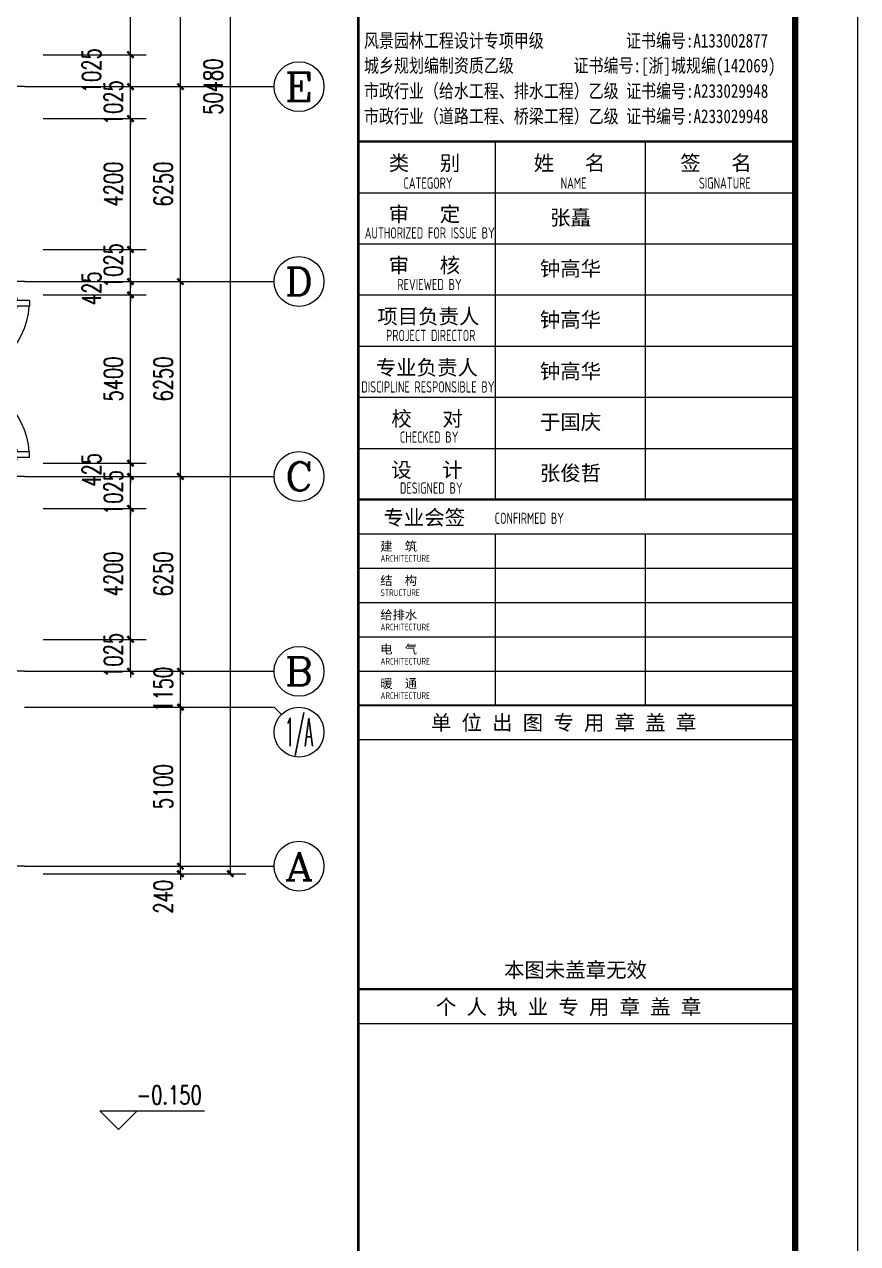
# Model space of a CAD drawing. Extents: x 13898408 to 14113608, y -853943 to -68012.
# Drawn here: x 14081908 to 14108608, y -301746 to -262646 of the extents above; entities that cross this region are included whole.
import ezdxf
from ezdxf.enums import TextEntityAlignment as Align

# ---------------------------------------------------------------- set-up
doc = ezdxf.new("R2010")
doc.units = 0
doc.header["$LTSCALE"] = 1000
doc.header["$MEASUREMENT"] = 0
doc.linetypes.add('DOTE', pattern=[2.42, 2, -0.2, 0.02, -0.2])
for name, color, linetype in [('AXIS', 3, 'Continuous'), ('AXIS_TEXT', 7, 'Continuous'), ('DIM_ELEV', 3, 'Continuous'), ('DOTE', 1, 'DOTE'), ('PUB_DIM', 3, 'Continuous'), ('PUB_TEXT', 7, 'Continuous'), ('PUB_TITLE', 4, 'Continuous'), ('TK', 4, 'Continuous'), ('WINDOW', 4, 'Continuous'), ('WINDOW_TEXT', 7, 'Continuous')]:
    doc.layers.add(name, color=color, linetype=linetype)
doc.styles.add('-宋体', font='', dxfattribs={"width": 0.8})
doc.styles.add('_TCH_AXIS', font='COMPLEX', dxfattribs={"bigfont": 'GBCBIG'})
doc.styles.add('_TCH_DIM', font='SIMPLEX', dxfattribs={"bigfont": 'GBCBIG'})
doc.styles.add('_TCH_DIM_T3', font='SIMPLEX', dxfattribs={"width": 0.705882, "bigfont": 'GBCBIG'})
doc.styles.add('_TCH_WINDOW', font='SIMPLEX', dxfattribs={"height": 3.5, "bigfont": 'GBCBIG'})
doc.styles.add('COMPLEX', font='COMPLEX')
doc.styles.add('TSSD_REIN', font='tssdeng.shx', dxfattribs={"width": 0.7, "bigfont": 'tssdchn.shx'})
doc.styles.add('图签宋体', font='', dxfattribs={"height": 300})
doc.styles.get('-宋体').set_extended_font_data('SimSun')
doc.styles.get('图签宋体').set_extended_font_data('NSimSun')
doc.dimstyles.new('_TCH_ARCH&&200', dxfattribs={"dimtxt": 595, "dimasz": 200, "dimexe": 500, "dimexo": 600, "dimgap": 252.5, "dimtad": 1, "dimdec": 0, "dimzin": 0, "dimdsep": 46, "dimtxsty": '_TCH_DIM_T3', "dimblk": 'ARCHTICK', "dimcen": 0.09, "dimclrt": 7, "dimazin": 2, "dimtfac": 1, "dimtdec": 0, "dimtix": 1, "dimtmove": 2, "dimatfit": 3, "dimfxl": 0, "dimtolj": 1, "dimtzin": 0, "dimarcsym": 0})

# ---------------------------------------------------------------- blocks, each defined once
blk = doc.blocks.new('GeYuanFrame_54710130', base_point=(20.09, 4.53))
at = {"layer": 'PUB_TITLE'}
for points in [[(1013.09, 235.33), (1013.09, 292.73)], [(1037.09, 235.33), (1037.09, 292.73)], [(1013.09, 202.33), (1013.09, 229.83)], [(1037.09, 202.33), (1037.09, 229.83)]]:
    blk.add_lwpolyline(points, dxfattribs=at)
at = {"layer": 'TK'}
for p, q in [((991.09, 284.53), (1061.09, 284.53)), ((991.09, 276.33), (1061.09, 276.33)), ((991.09, 268.13), (1061.09, 268.13)), ((991.09, 259.93), (1061.09, 259.93)), ((991.09, 251.73), (1061.09, 251.73)), ((991.09, 243.53), (1061.09, 243.53)), ((991.09, 235.33), (1061.09, 235.33)), ((991.09, 235.33), (1061.09, 235.33))]:
    blk.add_line(p, q, dxfattribs=at)
blk.add_lwpolyline([(20.09, 4.53), (20.09, 598.53), (1071.09, 598.53), (1071.09, 4.53)], close=True, dxfattribs=at)
at = {"layer": 'TK', "const_width": 1}
blk.add_lwpolyline([(45.09, 588.53), (1061.09, 588.53), (1061.09, 14.53), (45.09, 14.53)], close=True, dxfattribs=at)
at = {"layer": 'TK'}
for points, const_width in [([(991.09, 588.53), (991.09, 14.53)], 0.4), ([(991.09, 292.73), (1061.09, 292.73)], 0.35), ([(991.09, 292.73), (1061.09, 292.73)], 0.35), ([(991.09, 235.33), (1061.09, 235.33)], 0.35), ([(991.09, 202.33), (1061.09, 202.33)], 0.35), ([(991.09, 156.83), (1061.09, 156.83)], 0.35)]:
    blk.add_lwpolyline(points, dxfattribs=dict(at, const_width=const_width))
for points in [[(991.09, 292.73), (1061.09, 292.73)], [(991.09, 235.33), (1061.09, 235.33)], [(991.09, 229.83), (1061.09, 229.83)], [(991.09, 224.33), (1061.09, 224.33)], [(991.09, 218.83), (1061.09, 218.83)], [(991.09, 213.33), (1061.09, 213.33)], [(991.09, 207.83), (1061.09, 207.83)], [(991.09, 202.33), (1061.09, 202.33)], [(991.09, 196.83), (1061.09, 196.83)], [(991.09, 151.33), (1061.09, 151.33)]]:
    blk.add_lwpolyline(points, dxfattribs=at)
for s, height, style, width, p in [('风景园林工程设计专项甲级           证书编号:A133002877', 2.2, '-宋体', 0.8, (992, 307.81)), ('城乡规划编制资质乙级        证书编号:[浙]城规编(142069)', 2.2, '-宋体', 0.8, (992, 303.82)), ('市政行业（给水工程、排水工程）乙级 证书编号:A233029948', 2.2, '-宋体', 0.8, (992, 299.74)), ('市政行业（道路工程、桥梁工程）乙级 证书编号:A233029948', 2.2, '-宋体', 0.8, (992, 295.69)), ('CATEGORY', 1.8, 'TSSD_REIN', 0.7, (998.32, 285.17)), ('NAME', 1.8, 'TSSD_REIN', 0.7, (1023.51, 285.17)), ('SIGNATURE', 1.8, 'TSSD_REIN', 0.7, (1045.66, 285.17)), ('AUTHORIZED FOR ISSUE BY', 1.8, 'TSSD_REIN', 0.7, (992.12, 277.17)), ('REVIEWED BY', 1.8, 'TSSD_REIN', 0.7, (997.36, 268.91)), ('PROJECT DIRECTOR', 1.8, 'TSSD_REIN', 0.7, (995.55, 260.74)), ('DISCIPLINE RESPONSIBLE BY', 1.8, 'TSSD_REIN', 0.7, (991.57, 252.48)), ('CHECKED BY', 1.8, 'TSSD_REIN', 0.7, (997.75, 244.44)), ('DESIGNED BY', 1.8, 'TSSD_REIN', 0.7, (997.76, 236.27)), ('CONFIRMED BY', 1.8, 'TSSD_REIN', 0.7, (1012.94, 231.42)), ('ARCHITECTURE', 1.08, 'TSSD_REIN', 0.7, (994.65, 225.34)), ('STRUCTURE', 1.08, 'TSSD_REIN', 0.7, (994.65, 219.84)), ('ARCHITECTURE', 1.08, 'TSSD_REIN', 0.7, (994.65, 214.34)), ('ARCHITECTURE', 1.08, 'TSSD_REIN', 0.7, (994.65, 208.84)), ('ARCHITECTURE', 1.08, 'TSSD_REIN', 0.7, (994.65, 203.34))]:
    blk.add_text(s, height=height, dxfattribs=dict(at, style=style, width=width)).set_placement(p)
at = {"layer": 'TK', "style": '图签宋体'}
for s, height, p in [('类   别', 2.4, (995.97, 288.09)), ('姓   名', 2.4, (1019.2, 288.09)), ('签   名', 2.4, (1042.68, 288.09)), ('审   定', 2.4, (995.97, 279.89)), ('审   核', 2.4, (995.97, 271.69)), ('项目负责人', 2.4, (994.13, 263.49)), ('专业负责人', 2.4, (993.89, 255.29)), ('校   对', 2.4, (996.38, 247.09)), ('设   计', 2.4, (996.36, 238.89)), ('专业会签', 2.4, (995.12, 231.24)), ('建  筑', 1.44, (994.61, 227.11)), ('结  构', 1.44, (994.61, 221.61)), ('给排水', 1.44, (994.61, 216.11)), ('电  气', 1.44, (994.61, 210.61)), ('暖  通', 1.44, (994.61, 205.11)), ('单 位 出 图 专 用 章 盖 章', 2.4, (1002.72, 198.35)), ('本图未盖章无效', 2.4, (1014.43, 158.7)), ('个 人 执 业 专 用 章 盖 章', 2.4, (1003.52, 152.77))]:
    blk.add_text(s, height=height, dxfattribs=at).set_placement(p)
at = {"layer": 'TK', "char_height": 2.4, "width": 24, "attachment_point": 5, "style": '图签宋体'}
for s, insert in [('张矗', (1025.09, 280.4)), ('钟高华', (1025.09, 272.23)), ('钟高华', (1025.09, 264.03)), ('钟高华', (1025.09, 255.76)), ('于国庆', (1025.09, 247.63)), ('张俊哲', (1025.09, 239.43))]:
    blk.add_mtext(s, dxfattribs=dict(at, insert=insert))
blk = doc.blocks.new('_AXISO')
blk.add_circle((0, 0), 0.5)
at = {"layer": 'AXIS_TEXT', "style": 'COMPLEX', "width": 1.041667}
blk.add_attdef('A', text='', height=0.56, dxfattribs=at).set_placement((-0.25, -0.28), (0.25, -0.28), align=Align.FIT)
blk = doc.blocks.new('_ArchTick')
at = {"color": 0, "linetype": 'ByBlock', "const_width": 0.4}
blk.add_lwpolyline([(-0.5, -0.5), (0.5, 0.5)], dxfattribs=at)
blk = doc.blocks.new('*D124')
at = {"layer": 'AXIS', "color": 0, "lineweight": -2}
for p, q in [((14082508, -239403), (14089008, -239403)), ((14088508, -289883), (14088508, -239403)), ((14082508, -289883), (14089008, -289883))]:
    blk.add_line(p, q, dxfattribs=at)
at = {"layer": 'Defpoints', "color": 0}
for p in [(14081908, -239403), (14088508, -239403), (14081908, -289883)]:
    blk.add_point(p, dxfattribs=at)
at = {"layer": 'AXIS', "color": 0, "lineweight": -2, "xscale": 200, "yscale": 200, "zscale": 200}
for p, rotation in [((14088508, -239403), 90), ((14088508, -289883), 270)]:
    blk.add_blockref('_ArchTick', p, dxfattribs=dict(at, rotation=rotation))
at = {"layer": 'AXIS', "color": 7, "insert": (14087958, -264643), "char_height": 595, "attachment_point": 5, "rotation": 90, "style": '_TCH_DIM_T3'}
blk.add_mtext('\\A1;50480', dxfattribs=at)
blk = doc.blocks.new('*D125')
at = {"layer": 'AXIS', "color": 0, "lineweight": -2}
for p, q in [((14082508, -289643), (14087408, -289643)), ((14086908, -289643), (14086908, -289443)), ((14086908, -289883), (14086908, -289643)), ((14082508, -289883), (14087408, -289883)), ((14086908, -289883), (14086908, -290083))]:
    blk.add_line(p, q, dxfattribs=at)
at = {"layer": 'Defpoints', "color": 0}
for p in [(14081908, -289643), (14086908, -289643), (14081908, -289883)]:
    blk.add_point(p, dxfattribs=at)
at = {"layer": 'AXIS', "color": 0, "lineweight": -2, "xscale": 200, "yscale": 200, "zscale": 200}
for p, rotation in [((14086908, -289643), 270), ((14086908, -289883), 90)]:
    blk.add_blockref('_ArchTick', p, dxfattribs=dict(at, rotation=rotation))
at = {"layer": 'AXIS', "color": 7, "insert": (14086358, -290623), "char_height": 595, "attachment_point": 5, "rotation": 90, "style": '_TCH_DIM_T3'}
blk.add_mtext('\\A1;240', dxfattribs=at)
blk = doc.blocks.new('*D126')
at = {"layer": 'AXIS', "color": 0, "lineweight": -2}
for p, q in [((14082508, -284543), (14087408, -284543)), ((14086908, -289643), (14086908, -284543)), ((14082508, -289643), (14087408, -289643))]:
    blk.add_line(p, q, dxfattribs=at)
at = {"layer": 'Defpoints', "color": 0}
for p in [(14081908, -284543), (14086908, -284543), (14081908, -289643)]:
    blk.add_point(p, dxfattribs=at)
at = {"layer": 'AXIS', "color": 0, "lineweight": -2, "xscale": 200, "yscale": 200, "zscale": 200}
for p, rotation in [((14086908, -284543), 90), ((14086908, -289643), 270)]:
    blk.add_blockref('_ArchTick', p, dxfattribs=dict(at, rotation=rotation))
at = {"layer": 'AXIS', "color": 7, "insert": (14086358, -287093), "char_height": 595, "attachment_point": 5, "rotation": 90, "style": '_TCH_DIM_T3'}
blk.add_mtext('\\A1;5100', dxfattribs=at)
blk = doc.blocks.new('*D127')
at = {"layer": 'AXIS', "color": 0, "lineweight": -2}
for p, q in [((14082508, -283393), (14087408, -283393)), ((14086908, -283393), (14086908, -283193)), ((14086908, -284543), (14086908, -283393)), ((14082508, -284543), (14087408, -284543)), ((14086908, -284543), (14086908, -284743))]:
    blk.add_line(p, q, dxfattribs=at)
at = {"layer": 'Defpoints', "color": 0}
for p in [(14081908, -283393), (14086908, -283393), (14081908, -284543)]:
    blk.add_point(p, dxfattribs=at)
at = {"layer": 'AXIS', "color": 0, "lineweight": -2, "xscale": 200, "yscale": 200, "zscale": 200}
for p, rotation in [((14086908, -283393), 270), ((14086908, -284543), 90)]:
    blk.add_blockref('_ArchTick', p, dxfattribs=dict(at, rotation=rotation))
at = {"layer": 'AXIS', "color": 7, "insert": (14086358, -283968), "char_height": 595, "attachment_point": 5, "rotation": 90, "style": '_TCH_DIM_T3'}
blk.add_mtext('\\A1;1150', dxfattribs=at)
blk = doc.blocks.new('*D128')
at = {"layer": 'AXIS', "color": 0, "lineweight": -2}
for p, q in [((14082508, -277143), (14087408, -277143)), ((14086908, -283393), (14086908, -277143)), ((14082508, -283393), (14087408, -283393))]:
    blk.add_line(p, q, dxfattribs=at)
at = {"layer": 'Defpoints', "color": 0}
for p in [(14081908, -277143), (14086908, -277143), (14081908, -283393)]:
    blk.add_point(p, dxfattribs=at)
at = {"layer": 'AXIS', "color": 0, "lineweight": -2, "xscale": 200, "yscale": 200, "zscale": 200}
for p, rotation in [((14086908, -277143), 90), ((14086908, -283393), 270)]:
    blk.add_blockref('_ArchTick', p, dxfattribs=dict(at, rotation=rotation))
at = {"layer": 'AXIS', "color": 7, "insert": (14086358, -280268), "char_height": 595, "attachment_point": 5, "rotation": 90, "style": '_TCH_DIM_T3'}
blk.add_mtext('\\A1;6250', dxfattribs=at)
blk = doc.blocks.new('*D129')
at = {"layer": 'AXIS', "color": 0, "lineweight": -2}
for p, q in [((14082508, -270893), (14087408, -270893)), ((14086908, -277143), (14086908, -270893)), ((14082508, -277143), (14087408, -277143))]:
    blk.add_line(p, q, dxfattribs=at)
at = {"layer": 'Defpoints', "color": 0}
for p in [(14081908, -270893), (14086908, -270893), (14081908, -277143)]:
    blk.add_point(p, dxfattribs=at)
at = {"layer": 'AXIS', "color": 0, "lineweight": -2, "xscale": 200, "yscale": 200, "zscale": 200}
for p, rotation in [((14086908, -270893), 90), ((14086908, -277143), 270)]:
    blk.add_blockref('_ArchTick', p, dxfattribs=dict(at, rotation=rotation))
at = {"layer": 'AXIS', "color": 7, "insert": (14086358, -274018), "char_height": 595, "attachment_point": 5, "rotation": 90, "style": '_TCH_DIM_T3'}
blk.add_mtext('\\A1;6250', dxfattribs=at)
blk = doc.blocks.new('*D130')
at = {"layer": 'AXIS', "color": 0, "lineweight": -2}
for p, q in [((14082508, -264643), (14087408, -264643)), ((14086908, -270893), (14086908, -264643)), ((14082508, -270893), (14087408, -270893))]:
    blk.add_line(p, q, dxfattribs=at)
at = {"layer": 'Defpoints', "color": 0}
for p in [(14081908, -264643), (14086908, -264643), (14081908, -270893)]:
    blk.add_point(p, dxfattribs=at)
at = {"layer": 'AXIS', "color": 0, "lineweight": -2, "xscale": 200, "yscale": 200, "zscale": 200}
for p, rotation in [((14086908, -264643), 90), ((14086908, -270893), 270)]:
    blk.add_blockref('_ArchTick', p, dxfattribs=dict(at, rotation=rotation))
at = {"layer": 'AXIS', "color": 7, "insert": (14086358, -267768), "char_height": 595, "attachment_point": 5, "rotation": 90, "style": '_TCH_DIM_T3'}
blk.add_mtext('\\A1;6250', dxfattribs=at)
blk = doc.blocks.new('*D131')
at = {"layer": 'AXIS', "color": 0, "lineweight": -2}
for p, q in [((14082508, -258393), (14087408, -258393)), ((14086908, -264643), (14086908, -258393)), ((14082508, -264643), (14087408, -264643))]:
    blk.add_line(p, q, dxfattribs=at)
at = {"layer": 'Defpoints', "color": 0}
for p in [(14081908, -258393), (14086908, -258393), (14081908, -264643)]:
    blk.add_point(p, dxfattribs=at)
at = {"layer": 'AXIS', "color": 0, "lineweight": -2, "xscale": 200, "yscale": 200, "zscale": 200}
for p, rotation in [((14086908, -258393), 90), ((14086908, -264643), 270)]:
    blk.add_blockref('_ArchTick', p, dxfattribs=dict(at, rotation=rotation))
at = {"layer": 'AXIS', "color": 7, "insert": (14086358, -261518), "char_height": 595, "attachment_point": 5, "rotation": 90, "style": '_TCH_DIM_T3'}
blk.add_mtext('\\A1;6250', dxfattribs=at)
blk = doc.blocks.new('$DorLib2D$00000011')
for p, q in [((-0.4667, 0.4709), (-0.4667, -0.0625)), ((-0.4667, 0.4709), (-0.4333, 0.4709)), ((-0.4333, 0.4709), (-0.4333, 0.0042)), ((0.4333, 0.4709), (0.4333, 0.0042)), ((0.4667, 0.4709), (0.4333, 0.4709)), ((0.4667, 0.4709), (0.4667, -0.0625)), ((-0.4833, 0.3962), (-0.4667, 0.3962)), ((-0.4167, 0.3962), (-0.4333, 0.3962)), ((0.4167, 0.3962), (0.4333, 0.3962)), ((0.4833, 0.3962), (0.4667, 0.3962)), ((-0.4833, 0.2346), (-0.4667, 0.2346)), ((-0.4167, 0.2346), (-0.4333, 0.2346)), ((0.4167, 0.2346), (0.4333, 0.2346)), ((0.4833, 0.2346), (0.4667, 0.2346)), ((-0.5, 0.0042), (-0.4333, 0.0042)), ((-0.5, 0.0042), (-0.5, -0.0625)), ((0.5, 0.0042), (0.4333, 0.0042)), ((0.5, 0.0042), (0.5, -0.0625)), ((-0.5, -0.0625), (-0.4667, -0.0625)), ((0.5, -0.0625), (0.4667, -0.0625))]:
    blk.add_line(p, q)
at = {"lineweight": 13}
for p, q in [((-0.4833, 0.3962), (-0.4833, 0.2346)), ((-0.4167, 0.3962), (-0.4167, 0.2346)), ((0.4167, 0.3962), (0.4167, 0.2346)), ((0.4833, 0.3962), (0.4833, 0.2346))]:
    blk.add_line(p, q, dxfattribs=at)
for centre, start, end in [((-0.4667, 0.0042), 0, 85.90396), ((0.4667, 0.0042), 94.09604, 180)]:
    blk.add_arc(centre, 0.4667, start, end, dxfattribs=at)
blk = doc.blocks.new('*D507')
at = {"layer": 'Defpoints', "color": 0}
for p in [(14081908, -282368), (14085308, -282368), (14081908, -283393)]:
    blk.add_point(p, dxfattribs=at)
at = {"layer": 'PUB_DIM', "color": 0, "lineweight": -2}
for p, q in [((14085308, -282368), (14085308, -282168)), ((14082508, -282368), (14085808, -282368)), ((14085308, -283393), (14085308, -282368)), ((14082508, -283393), (14085808, -283393)), ((14085308, -283393), (14085308, -283593))]:
    blk.add_line(p, q, dxfattribs=at)
at = {"layer": 'PUB_DIM', "color": 0, "lineweight": -2, "xscale": 200, "yscale": 200, "zscale": 200}
for p, rotation in [((14085308, -282368), 270), ((14085308, -283393), 90)]:
    blk.add_blockref('_ArchTick', p, dxfattribs=dict(at, rotation=rotation))
at = {"layer": 'PUB_DIM', "color": 7, "insert": (14084758, -282881), "char_height": 595, "attachment_point": 5, "rotation": 90, "style": '_TCH_DIM_T3'}
blk.add_mtext('\\A1;1025', dxfattribs=at)
blk = doc.blocks.new('*D508')
at = {"layer": 'Defpoints', "color": 0}
for p in [(14081908, -278168), (14085308, -278168), (14081908, -282368)]:
    blk.add_point(p, dxfattribs=at)
at = {"layer": 'PUB_DIM', "color": 0, "lineweight": -2}
for p, q in [((14082508, -278168), (14085808, -278168)), ((14085308, -282368), (14085308, -278168)), ((14082508, -282368), (14085808, -282368))]:
    blk.add_line(p, q, dxfattribs=at)
at = {"layer": 'PUB_DIM', "color": 0, "lineweight": -2, "xscale": 200, "yscale": 200, "zscale": 200}
for p, rotation in [((14085308, -278168), 90), ((14085308, -282368), 270)]:
    blk.add_blockref('_ArchTick', p, dxfattribs=dict(at, rotation=rotation))
at = {"layer": 'PUB_DIM', "color": 7, "insert": (14084758, -280268), "char_height": 595, "attachment_point": 5, "rotation": 90, "style": '_TCH_DIM_T3'}
blk.add_mtext('\\A1;4200', dxfattribs=at)
blk = doc.blocks.new('*D509')
at = {"layer": 'Defpoints', "color": 0}
for p in [(14081908, -277143), (14085308, -277143), (14081908, -278168)]:
    blk.add_point(p, dxfattribs=at)
at = {"layer": 'PUB_DIM', "color": 0, "lineweight": -2}
for p, q in [((14082508, -277143), (14085808, -277143)), ((14085308, -277143), (14085308, -276943)), ((14085308, -278168), (14085308, -277143)), ((14082508, -278168), (14085808, -278168)), ((14085308, -278168), (14085308, -278368))]:
    blk.add_line(p, q, dxfattribs=at)
at = {"layer": 'PUB_DIM', "color": 0, "lineweight": -2, "xscale": 200, "yscale": 200, "zscale": 200}
for p, rotation in [((14085308, -277143), 270), ((14085308, -278168), 90)]:
    blk.add_blockref('_ArchTick', p, dxfattribs=dict(at, rotation=rotation))
at = {"layer": 'PUB_DIM', "color": 7, "insert": (14084758, -277656), "char_height": 595, "attachment_point": 5, "rotation": 90, "style": '_TCH_DIM_T3'}
blk.add_mtext('\\A1;1025', dxfattribs=at)
blk = doc.blocks.new('*D510')
at = {"layer": 'Defpoints', "color": 0}
for p in [(14081908, -276718), (14085308, -276718), (14081908, -277143)]:
    blk.add_point(p, dxfattribs=at)
at = {"layer": 'PUB_DIM', "color": 0, "lineweight": -2}
for p, q in [((14082508, -276718), (14085808, -276718)), ((14085308, -276718), (14085308, -276518)), ((14085308, -277143), (14085308, -276718)), ((14082508, -277143), (14085808, -277143)), ((14085308, -277143), (14085308, -277343))]:
    blk.add_line(p, q, dxfattribs=at)
at = {"layer": 'PUB_DIM', "color": 0, "lineweight": -2, "xscale": 200, "yscale": 200, "zscale": 200}
for p, rotation in [((14085308, -276718), 270), ((14085308, -277143), 90)]:
    blk.add_blockref('_ArchTick', p, dxfattribs=dict(at, rotation=rotation))
at = {"layer": 'PUB_DIM', "color": 7, "insert": (14084058, -276931), "char_height": 595, "attachment_point": 5, "rotation": 90, "style": '_TCH_DIM_T3'}
blk.add_mtext('\\A1;425', dxfattribs=at)
blk = doc.blocks.new('*D511')
at = {"layer": 'Defpoints', "color": 0}
for p in [(14081908, -271318), (14085308, -271318), (14081908, -276718)]:
    blk.add_point(p, dxfattribs=at)
at = {"layer": 'PUB_DIM', "color": 0, "lineweight": -2}
for p, q in [((14082508, -271318), (14085808, -271318)), ((14085308, -276718), (14085308, -271318)), ((14082508, -276718), (14085808, -276718))]:
    blk.add_line(p, q, dxfattribs=at)
at = {"layer": 'PUB_DIM', "color": 0, "lineweight": -2, "xscale": 200, "yscale": 200, "zscale": 200}
for p, rotation in [((14085308, -271318), 90), ((14085308, -276718), 270)]:
    blk.add_blockref('_ArchTick', p, dxfattribs=dict(at, rotation=rotation))
at = {"layer": 'PUB_DIM', "color": 7, "insert": (14084758, -274018), "char_height": 595, "attachment_point": 5, "rotation": 90, "style": '_TCH_DIM_T3'}
blk.add_mtext('\\A1;5400', dxfattribs=at)
blk = doc.blocks.new('*D512')
at = {"layer": 'Defpoints', "color": 0}
for p in [(14081908, -270893), (14085308, -270893), (14081908, -271318)]:
    blk.add_point(p, dxfattribs=at)
at = {"layer": 'PUB_DIM', "color": 0, "lineweight": -2}
for p, q in [((14082508, -270893), (14085808, -270893)), ((14085308, -270893), (14085308, -270693)), ((14085308, -271318), (14085308, -270893)), ((14082508, -271318), (14085808, -271318)), ((14085308, -271318), (14085308, -271518))]:
    blk.add_line(p, q, dxfattribs=at)
at = {"layer": 'PUB_DIM', "color": 0, "lineweight": -2, "xscale": 200, "yscale": 200, "zscale": 200}
for p, rotation in [((14085308, -270893), 270), ((14085308, -271318), 90)]:
    blk.add_blockref('_ArchTick', p, dxfattribs=dict(at, rotation=rotation))
at = {"layer": 'PUB_DIM', "color": 7, "insert": (14084058, -271106), "char_height": 595, "attachment_point": 5, "rotation": 90, "style": '_TCH_DIM_T3'}
blk.add_mtext('\\A1;425', dxfattribs=at)
blk = doc.blocks.new('*D513')
at = {"layer": 'Defpoints', "color": 0}
for p in [(14081908, -269868), (14085308, -269868), (14081908, -270893)]:
    blk.add_point(p, dxfattribs=at)
at = {"layer": 'PUB_DIM', "color": 0, "lineweight": -2}
for p, q in [((14085308, -269868), (14085308, -269668)), ((14082508, -269868), (14085808, -269868)), ((14085308, -270893), (14085308, -269868)), ((14082508, -270893), (14085808, -270893)), ((14085308, -270893), (14085308, -271093))]:
    blk.add_line(p, q, dxfattribs=at)
at = {"layer": 'PUB_DIM', "color": 0, "lineweight": -2, "xscale": 200, "yscale": 200, "zscale": 200}
for p, rotation in [((14085308, -269868), 270), ((14085308, -270893), 90)]:
    blk.add_blockref('_ArchTick', p, dxfattribs=dict(at, rotation=rotation))
at = {"layer": 'PUB_DIM', "color": 7, "insert": (14084758, -270381), "char_height": 595, "attachment_point": 5, "rotation": 90, "style": '_TCH_DIM_T3'}
blk.add_mtext('\\A1;1025', dxfattribs=at)
blk = doc.blocks.new('*D514')
at = {"layer": 'Defpoints', "color": 0}
for p in [(14081908, -265668), (14085308, -265668), (14081908, -269868)]:
    blk.add_point(p, dxfattribs=at)
at = {"layer": 'PUB_DIM', "color": 0, "lineweight": -2}
for p, q in [((14082508, -265668), (14085808, -265668)), ((14085308, -269868), (14085308, -265668)), ((14082508, -269868), (14085808, -269868))]:
    blk.add_line(p, q, dxfattribs=at)
at = {"layer": 'PUB_DIM', "color": 0, "lineweight": -2, "xscale": 200, "yscale": 200, "zscale": 200}
for p, rotation in [((14085308, -265668), 90), ((14085308, -269868), 270)]:
    blk.add_blockref('_ArchTick', p, dxfattribs=dict(at, rotation=rotation))
at = {"layer": 'PUB_DIM', "color": 7, "insert": (14084758, -267768), "char_height": 595, "attachment_point": 5, "rotation": 90, "style": '_TCH_DIM_T3'}
blk.add_mtext('\\A1;4200', dxfattribs=at)
blk = doc.blocks.new('*D515')
at = {"layer": 'Defpoints', "color": 0}
for p in [(14081908, -264643), (14085308, -264643), (14081908, -265668)]:
    blk.add_point(p, dxfattribs=at)
at = {"layer": 'PUB_DIM', "color": 0, "lineweight": -2}
for p, q in [((14082508, -264643), (14085808, -264643)), ((14085308, -264643), (14085308, -264443)), ((14085308, -265668), (14085308, -264643)), ((14082508, -265668), (14085808, -265668)), ((14085308, -265668), (14085308, -265868))]:
    blk.add_line(p, q, dxfattribs=at)
at = {"layer": 'PUB_DIM', "color": 0, "lineweight": -2, "xscale": 200, "yscale": 200, "zscale": 200}
for p, rotation in [((14085308, -264643), 270), ((14085308, -265668), 90)]:
    blk.add_blockref('_ArchTick', p, dxfattribs=dict(at, rotation=rotation))
at = {"layer": 'PUB_DIM', "color": 7, "insert": (14084758, -265156), "char_height": 595, "attachment_point": 5, "rotation": 90, "style": '_TCH_DIM_T3'}
blk.add_mtext('\\A1;1025', dxfattribs=at)
blk = doc.blocks.new('*D516')
at = {"layer": 'Defpoints', "color": 0}
for p in [(14081908, -263618), (14085308, -263618), (14081908, -264643)]:
    blk.add_point(p, dxfattribs=at)
at = {"layer": 'PUB_DIM', "color": 0, "lineweight": -2}
for p, q in [((14082508, -263618), (14085808, -263618)), ((14085308, -264643), (14085308, -263618)), ((14082508, -264643), (14085808, -264643))]:
    blk.add_line(p, q, dxfattribs=at)
at = {"layer": 'PUB_DIM', "color": 0, "lineweight": -2, "xscale": 200, "yscale": 200, "zscale": 200}
for p, rotation in [((14085308, -263618), 90), ((14085308, -264643), 270)]:
    blk.add_blockref('_ArchTick', p, dxfattribs=dict(at, rotation=rotation))
at = {"layer": 'PUB_DIM', "color": 7, "insert": (14084058, -264131), "char_height": 595, "attachment_point": 5, "rotation": 90, "style": '_TCH_DIM_T3'}
blk.add_mtext('\\A1;1025', dxfattribs=at)
blk = doc.blocks.new('*D517')
at = {"layer": 'Defpoints', "color": 0}
for p in [(14081908, -259418), (14085308, -259418), (14081908, -263618)]:
    blk.add_point(p, dxfattribs=at)
at = {"layer": 'PUB_DIM', "color": 0, "lineweight": -2}
for p, q in [((14082508, -259418), (14085808, -259418)), ((14085308, -263618), (14085308, -259418)), ((14082508, -263618), (14085808, -263618))]:
    blk.add_line(p, q, dxfattribs=at)
at = {"layer": 'PUB_DIM', "color": 0, "lineweight": -2, "xscale": 200, "yscale": 200, "zscale": 200}
for p, rotation in [((14085308, -259418), 90), ((14085308, -263618), 270)]:
    blk.add_blockref('_ArchTick', p, dxfattribs=dict(at, rotation=rotation))
at = {"layer": 'PUB_DIM', "color": 7, "insert": (14084758, -261518), "char_height": 595, "attachment_point": 5, "rotation": 90, "style": '_TCH_DIM_T3'}
blk.add_mtext('\\A1;4200', dxfattribs=at)

msp = doc.modelspace()

# ---------------------------------------------------------------- linework, layer by layer
at = {"layer": 'AXIS'}
for p, q in [((14081908, -264643.1), (14089908, -264643.1)), ((14081908, -270893.1), (14089908, -270893.1)), ((14081908, -277143.1), (14089908, -277143.1)), ((14081908, -283393.1), (14089908, -283393.1)), ((14081908, -284543.1), (14089908, -284543.1)), ((14090142.3, -284777.4), (14089908, -284543.1)), ((14081908, -289643.1), (14089908, -289643.1))]:
    msp.add_line(p, q, dxfattribs=at)
at = {"layer": 'DIM_ELEV'}
for p, q in [((14084922.5, -298086.2), (14084322.5, -297486.2)), ((14084322.5, -297486.2), (14087682.5, -297486.2)), ((14084922.5, -298086.2), (14085522.5, -297486.2))]:
    msp.add_line(p, q, dxfattribs=at)
at = {"layer": 'DOTE'}
for p, q in [((14081908, -264643.1), (13914108, -264643.1)), ((14081908, -270893.1), (13914108, -270893.1)), ((14081908, -277143.1), (13914108, -277143.1)), ((14081908, -283393.1), (13914108, -283393.1)), ((14081908, -289643.1), (13914108, -289643.1))]:
    msp.add_line(p, q, dxfattribs=at)

# ---------------------------------------------------------------- block references
at = {"xscale": 200, "yscale": 200, "zscale": 200}
msp.add_blockref('GeYuanFrame_54710130', (13898408, -324043.1), dxfattribs=at)
at = {"layer": 'AXIS'}
ref = msp.add_blockref('_AXISO', (14090708, -264643.1), dxfattribs=dict(at, xscale=1600, yscale=1600, zscale=1600))
ref.add_attrib('A', 'E', dxfattribs={"layer": 'AXIS_TEXT', "ltscale": 0.5, "height": 905.1, "style": '_TCH_AXIS', "width": 1.3125}).set_placement((14090255.4, -265095.6), (14091160.5, -265095.6), align=Align.FIT)
ref = msp.add_blockref('_AXISO', (14090708, -270893.1), dxfattribs=dict(at, xscale=1600, yscale=1600, zscale=1600))
ref.add_attrib('A', 'D', dxfattribs={"layer": 'AXIS_TEXT', "ltscale": 0.5, "height": 905.1, "style": '_TCH_AXIS', "width": 1.235294}).set_placement((14090255.4, -271345.6), (14091160.5, -271345.6), align=Align.FIT)
ref = msp.add_blockref('_AXISO', (14090708, -277143.1), dxfattribs=dict(at, xscale=1600, yscale=1600, zscale=1600))
ref.add_attrib('A', 'C', dxfattribs={"layer": 'AXIS_TEXT', "ltscale": 0.5, "height": 905.1, "style": '_TCH_AXIS', "width": 1.4}).set_placement((14090255.4, -277595.6), (14091160.5, -277595.6), align=Align.FIT)
ref = msp.add_blockref('_AXISO', (14090708, -283393.1), dxfattribs=dict(at, xscale=1600, yscale=1600, zscale=1600))
ref.add_attrib('A', 'B', dxfattribs={"layer": 'AXIS_TEXT', "ltscale": 0.5, "height": 905.1, "style": '_TCH_AXIS', "width": 1.235294}).set_placement((14090255.4, -283845.6), (14091160.5, -283845.6), align=Align.FIT)
ref = msp.add_blockref('_AXISO', (14090708, -285343.1), dxfattribs=dict(at, xscale=1600, yscale=1600, zscale=1600))
ref.add_attrib('A', '1/A', dxfattribs={"layer": 'AXIS_TEXT', "ltscale": 0.5, "height": 905.1, "style": '_TCH_AXIS', "width": 0.381818}).set_placement((14090255.4, -285795.6), (14091160.5, -285795.6), align=Align.FIT)
ref = msp.add_blockref('_AXISO', (14090708, -289643.1), dxfattribs=dict(at, xscale=1600, yscale=1600, zscale=1600))
ref.add_attrib('A', 'A', dxfattribs={"layer": 'AXIS_TEXT', "ltscale": 0.5, "height": 905.1, "style": '_TCH_AXIS', "width": 1.166667}).set_placement((14090255.4, -290095.6), (14091160.5, -290095.6), align=Align.FIT)
at = {"layer": 'WINDOW'}
ref = msp.add_blockref('$DorLib2D$00000011', (14079528, -274018.1), dxfattribs=dict(at, xscale=-5400, yscale=-5400, zscale=-5400, rotation=90))
ref.add_attrib('A', 'M5460', (14079145.7, -274998.1), dxfattribs={"layer": 'WINDOW_TEXT', "ltscale": 0.5, "height": 595, "rotation": 90, "style": '_TCH_WINDOW', "width": 0.705882})

# ---------------------------------------------------------------- texts
at = {"layer": 'PUB_TEXT', "style": '_TCH_DIM', "width": 0.705882}
msp.add_text('-0.150', height=595, dxfattribs=at).set_placement((14085502.5, -297276.2))

# ---------------------------------------------------------------- dimensions: what is measured, and where the dimension line sits
at = {"layer": 'AXIS'}
for p1, p2, distance, text, picture, middle in [((14081908, -289883.1), (14081908, -239403.1), -6600, '50480', '*D124', (14087958, -264643.1)), ((14081908, -264643.1), (14081908, -258393.1), -5000, '6250', '*D131', (14086358, -261518.1)), ((14081908, -270893.1), (14081908, -264643.1), -5000, '6250', '*D130', (14086358, -267768.1)), ((14081908, -277143.1), (14081908, -270893.1), -5000, '6250', '*D129', (14086358, -274018.1)), ((14081908, -283393.1), (14081908, -277143.1), -5000, '6250', '*D128', (14086358, -280268.1)), ((14081908, -284543.1), (14081908, -283393.1), -5000, '1150', '*D127', (14086358, -283968.1)), ((14081908, -289643.1), (14081908, -284543.1), -5000, '5100', '*D126', (14086358, -287093.1))]:
    dim = msp.add_aligned_dim(p1=p1, p2=p2, distance=distance, text=text, dimstyle='_TCH_ARCH&&200', dxfattribs=at)
    dim.commit()
    dim.dimension.update_dxf_attribs({"geometry": picture, "text_midpoint": middle})
dim = msp.add_linear_dim(base=(14086908, -289643.1), p1=(14081908, -289883.1), p2=(14081908, -289643.1), angle=90, text='240', dimstyle='_TCH_ARCH&&200', dxfattribs=at)
dim.commit()
dim.dimension.update_dxf_attribs({"geometry": '*D125', "text_midpoint": (14086358, -290623.1), "dimtype": 161})
at = {"layer": 'PUB_DIM'}
for p1, p2, text, picture, middle in [((14081908, -263618.1), (14081908, -259418.1), '4200', '*D517', (14084758, -261518.1)), ((14081908, -265668.1), (14081908, -264643.1), '1025', '*D515', (14084758, -265155.6)), ((14081908, -269868.1), (14081908, -265668.1), '4200', '*D514', (14084758, -267768.1)), ((14081908, -270893.1), (14081908, -269868.1), '1025', '*D513', (14084758, -270380.6)), ((14081908, -276718.1), (14081908, -271318.1), '5400', '*D511', (14084758, -274018.1)), ((14081908, -278168.1), (14081908, -277143.1), '1025', '*D509', (14084758, -277655.6)), ((14081908, -282368.1), (14081908, -278168.1), '4200', '*D508', (14084758, -280268.1)), ((14081908, -283393.1), (14081908, -282368.1), '1025', '*D507', (14084758, -282880.6))]:
    dim = msp.add_aligned_dim(p1=p1, p2=p2, distance=-3400, text=text, dimstyle='_TCH_ARCH&&200', dxfattribs=at)
    dim.commit()
    dim.dimension.update_dxf_attribs({"geometry": picture, "text_midpoint": middle})
for base, p1, p2, text, picture, middle in [((14085308, -263618.1), (14081908, -264643.1), (14081908, -263618.1), '1025', '*D516', (14084058, -264130.6)), ((14085308, -270893.1), (14081908, -271318.1), (14081908, -270893.1), '425', '*D512', (14084058, -271105.6)), ((14085308, -276718.1), (14081908, -277143.1), (14081908, -276718.1), '425', '*D510', (14084058, -276930.6))]:
    dim = msp.add_linear_dim(base=base, p1=p1, p2=p2, angle=90, text=text, dimstyle='_TCH_ARCH&&200', dxfattribs=at)
    dim.commit()
    dim.dimension.update_dxf_attribs({"geometry": picture, "text_midpoint": middle, "dimtype": 161})

doc.saveas('drawing.dxf')
